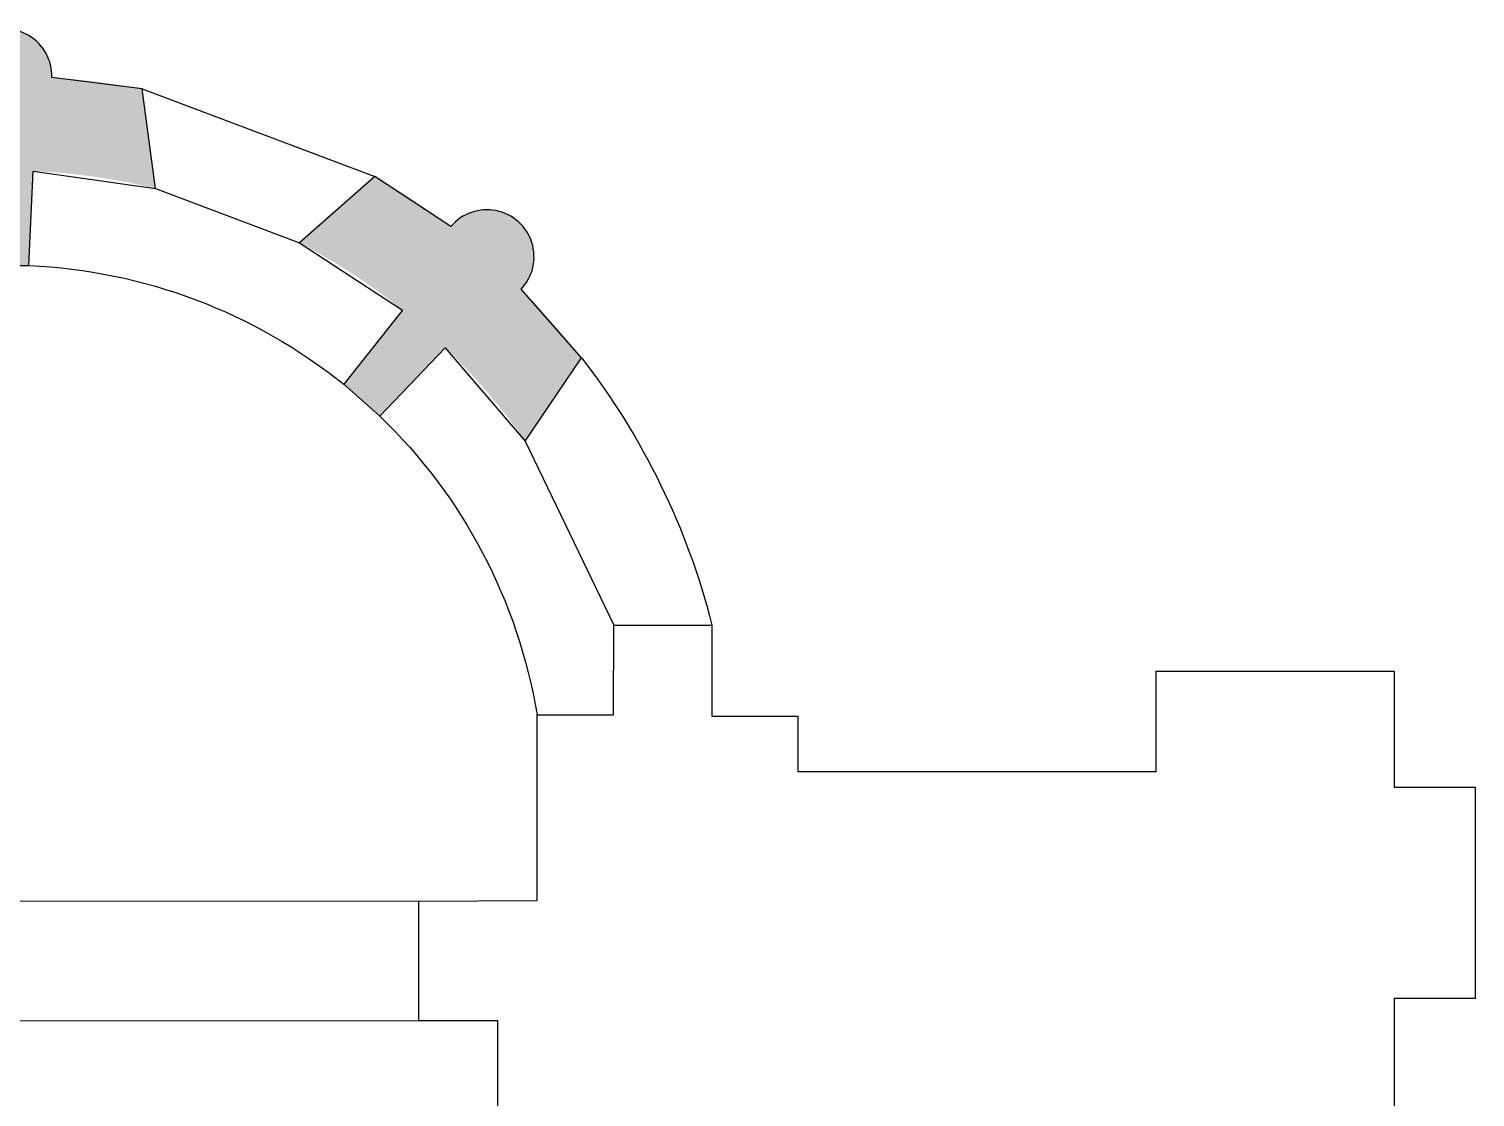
# Model space of a CAD drawing. Extents: x 3 to 54, y -275 to -27.
# Drawn here: x 42.8 to 49.49, y -256.64 to -251.69 of the extents above; entities that cross this region are included whole.
import ezdxf

# ---------------------------------------------------------------- set-up
doc = ezdxf.new("R2010")
doc.units = 0
doc.layers.add('BASE_PLAN', color=7, linetype='CONTINUOUS')
doc.layers.add('VAULT_LINES', color=7, linetype='CONTINUOUS')

# ---------------------------------------------------------------- blocks, each defined once
blk = doc.blocks.new('*U11')
at = {"layer": 'BASE_PLAN', "linetype": 'CONTINUOUS', "extrusion": (0, 0, -1)}
for points in [[(-42.5363, -252.3514), (-42.5363, -251.7496), (-42.5324, -252.3516)], [(-42.5324, -252.3516), (-42.5363, -251.7496), (-42.5324, -251.7532)], [(-42.5403, -252.3512), (-42.5403, -251.7461), (-42.5363, -252.3514)], [(-42.5363, -252.3514), (-42.5403, -251.7461), (-42.5363, -251.7496)], [(-42.5444, -252.3509), (-42.5444, -251.7426), (-42.5403, -252.3512)], [(-42.5403, -252.3512), (-42.5444, -251.7426), (-42.5403, -251.7461)], [(-42.5486, -252.3507), (-42.5486, -251.7392), (-42.5444, -252.3509)], [(-42.5444, -252.3509), (-42.5486, -251.7392), (-42.5444, -251.7426)], [(-42.5515, -252.3505), (-42.5515, -251.737), (-42.5486, -252.3507)], [(-42.5486, -252.3507), (-42.5515, -251.737), (-42.5486, -251.7392)], [(-42.5529, -252.3817), (-42.5529, -251.7359), (-42.5515, -252.3505)], [(-42.5515, -252.3505), (-42.5529, -251.7359), (-42.5515, -251.737)], [(-42.5573, -252.479), (-42.5573, -251.7327), (-42.5529, -252.3817)], [(-42.5529, -252.3817), (-42.5573, -251.7327), (-42.5529, -251.7359)], [(-42.5618, -252.5783), (-42.5618, -251.7297), (-42.5573, -252.479)], [(-42.5573, -252.479), (-42.5618, -251.7297), (-42.5573, -251.7327)], [(-42.5663, -252.6795), (-42.5663, -251.7267), (-42.5618, -252.5783)], [(-42.5618, -252.5783), (-42.5663, -251.7267), (-42.5618, -251.7297)], [(-42.571, -252.7826), (-42.571, -251.7238), (-42.5663, -252.6795)], [(-42.5663, -252.6795), (-42.571, -251.7238), (-42.5663, -251.7267)], [(-42.5712, -252.7875), (-42.5712, -251.7237), (-42.571, -252.7826)], [(-42.571, -252.7826), (-42.5712, -251.7237), (-42.571, -251.7238)], [(-42.5757, -252.7874), (-42.5757, -251.721), (-42.5712, -252.7875)], [(-42.5712, -252.7875), (-42.5757, -251.721), (-42.5712, -251.7237)], [(-42.5805, -252.7872), (-42.5805, -251.7184), (-42.5757, -252.7874)], [(-42.5757, -252.7874), (-42.5805, -251.7184), (-42.5757, -251.721)], [(-42.5854, -252.7871), (-42.5854, -251.7159), (-42.5805, -252.7872)], [(-42.5805, -252.7872), (-42.5854, -251.7159), (-42.5805, -251.7184)], [(-42.5904, -252.7869), (-42.5904, -251.7135), (-42.5854, -252.7871)], [(-42.5854, -252.7871), (-42.5904, -251.7135), (-42.5854, -251.7159)], [(-42.5954, -252.7867), (-42.5954, -251.7112), (-42.5904, -252.7869)], [(-42.5904, -252.7869), (-42.5954, -251.7112), (-42.5904, -251.7135)], [(-42.6005, -252.7865), (-42.6005, -251.709), (-42.5954, -252.7867)], [(-42.5954, -252.7867), (-42.6005, -251.709), (-42.5954, -251.7112)], [(-42.6056, -252.7864), (-42.6056, -251.707), (-42.6005, -252.7865)], [(-42.6005, -252.7865), (-42.6056, -251.707), (-42.6005, -251.709)], [(-42.6108, -252.7862), (-42.6108, -251.7051), (-42.6056, -252.7864)], [(-42.6056, -252.7864), (-42.6108, -251.7051), (-42.6056, -251.707)], [(-42.616, -252.786), (-42.616, -251.7033), (-42.6108, -252.7862)], [(-42.6108, -252.7862), (-42.616, -251.7033), (-42.6108, -251.7051)], [(-42.6212, -252.7859), (-42.6212, -251.7017), (-42.616, -252.786)], [(-42.616, -252.786), (-42.6212, -251.7017), (-42.616, -251.7033)], [(-42.6265, -252.7857), (-42.6265, -251.7002), (-42.6212, -252.7859)], [(-42.6212, -252.7859), (-42.6265, -251.7002), (-42.6212, -251.7017)], [(-42.6273, -252.7856), (-42.6273, -251.7), (-42.6265, -252.7857)], [(-42.6265, -252.7857), (-42.6273, -251.7), (-42.6265, -251.7002)], [(-42.6318, -252.7856), (-42.6318, -251.6988), (-42.6273, -252.7856)], [(-42.6273, -252.7856), (-42.6318, -251.6988), (-42.6273, -251.7)], [(-42.6372, -252.7855), (-42.6372, -251.6976), (-42.6318, -252.7856)], [(-42.6318, -252.7856), (-42.6372, -251.6976), (-42.6318, -251.6988)], [(-42.6425, -252.7855), (-42.6425, -251.6965), (-42.6372, -252.7855)], [(-42.6372, -252.7855), (-42.6425, -251.6965), (-42.6372, -251.6976)], [(-42.6479, -252.7854), (-42.6479, -251.6956), (-42.6425, -252.7855)], [(-42.6425, -252.7855), (-42.6479, -251.6956), (-42.6425, -251.6965)], [(-42.6533, -252.7854), (-42.6533, -251.6947), (-42.6479, -252.7854)], [(-42.6479, -252.7854), (-42.6533, -251.6947), (-42.6479, -251.6956)], [(-42.6586, -252.7853), (-42.6586, -251.6941), (-42.6533, -252.7854)], [(-42.6533, -252.7854), (-42.6586, -251.6941), (-42.6533, -251.6947)], [(-42.664, -252.7852), (-42.664, -251.6935), (-42.6586, -252.7853)], [(-42.6586, -252.7853), (-42.664, -251.6935), (-42.6586, -251.6941)], [(-42.6694, -252.7852), (-42.6694, -251.6931), (-42.664, -252.7852)], [(-42.664, -252.7852), (-42.6694, -251.6931), (-42.664, -251.6935)], [(-42.6747, -252.7851), (-42.6747, -251.6928), (-42.6694, -252.7852)], [(-42.6694, -252.7852), (-42.6747, -251.6928), (-42.6694, -251.6931)], [(-42.6801, -252.7851), (-42.6801, -251.6927), (-42.6747, -252.7851)], [(-42.6747, -252.7851), (-42.6801, -251.6927), (-42.6747, -251.6928)], [(-42.6835, -252.785), (-42.6835, -251.6926), (-42.6801, -252.7851)], [(-42.6801, -252.7851), (-42.6835, -251.6926), (-42.6801, -251.6927)], [(-42.6854, -252.785), (-42.6854, -251.6926), (-42.6835, -252.785)], [(-42.6835, -252.785), (-42.6854, -251.6926), (-42.6835, -251.6926)], [(-42.6854, -252.785), (-42.6907, -251.6927), (-42.6854, -251.6926)], [(-42.6907, -252.7851), (-42.6907, -251.6927), (-42.6854, -252.785)], [(-42.6907, -252.7851), (-42.696, -251.693), (-42.6907, -251.6927)], [(-42.696, -252.7852), (-42.696, -251.693), (-42.6907, -252.7851)], [(-42.696, -252.7852), (-42.7014, -251.6934), (-42.696, -251.693)], [(-42.7014, -252.7852), (-42.7014, -251.6934), (-42.696, -252.7852)], [(-42.7014, -252.7852), (-42.7067, -251.6939), (-42.7014, -251.6934)], [(-42.7067, -252.7853), (-42.7067, -251.6939), (-42.7014, -252.7852)], [(-42.7067, -252.7853), (-42.7121, -251.6945), (-42.7067, -251.6939)], [(-42.7121, -252.7853), (-42.7121, -251.6945), (-42.7067, -252.7853)], [(-42.7121, -252.7853), (-42.7174, -251.6953), (-42.7121, -251.6945)], [(-42.7174, -252.7854), (-42.7174, -251.6953), (-42.7121, -252.7853)], [(-42.7174, -252.7854), (-42.7228, -251.6962), (-42.7174, -251.6953)], [(-42.7228, -252.7855), (-42.7228, -251.6962), (-42.7174, -252.7854)], [(-42.7228, -252.7855), (-42.7281, -251.6972), (-42.7228, -251.6962)], [(-42.7281, -252.7855), (-42.7281, -251.6972), (-42.7228, -252.7855)], [(-42.7281, -252.7855), (-42.7335, -251.6984), (-42.7281, -251.6972)], [(-42.7335, -252.7856), (-42.7335, -251.6984), (-42.7281, -252.7855)], [(-42.7335, -252.7856), (-42.7388, -251.6997), (-42.7335, -251.6984)], [(-42.7388, -252.7856), (-42.7388, -251.6997), (-42.7335, -252.7856)], [(-42.7388, -252.7856), (-42.7397, -251.6999), (-42.7388, -251.6997)], [(-42.7397, -252.7856), (-42.7397, -251.6999), (-42.7388, -252.7856)], [(-42.7397, -252.7856), (-42.7441, -251.7011), (-42.7397, -251.6999)], [(-42.7441, -252.7858), (-42.7441, -251.7011), (-42.7397, -252.7856)], [(-42.7441, -252.7858), (-42.7494, -251.7027), (-42.7441, -251.7011)], [(-42.7494, -252.786), (-42.7494, -251.7027), (-42.7441, -252.7858)], [(-42.7494, -252.786), (-42.7546, -251.7045), (-42.7494, -251.7027)], [(-42.7546, -252.7861), (-42.7546, -251.7045), (-42.7494, -252.786)], [(-42.7546, -252.7861), (-42.7598, -251.7063), (-42.7546, -251.7045)], [(-42.7598, -252.7863), (-42.7598, -251.7063), (-42.7546, -252.7861)], [(-42.7598, -252.7863), (-42.7649, -251.7083), (-42.7598, -251.7063)], [(-42.7649, -252.7865), (-42.7649, -251.7083), (-42.7598, -252.7863)], [(-42.7649, -252.7865), (-42.77, -251.7104), (-42.7649, -251.7083)], [(-42.77, -252.7867), (-42.77, -251.7104), (-42.7649, -252.7865)], [(-42.77, -252.7867), (-42.775, -251.7126), (-42.77, -251.7104)], [(-42.775, -252.7868), (-42.775, -251.7126), (-42.77, -252.7867)], [(-42.775, -252.7868), (-42.78, -251.715), (-42.775, -251.7126)], [(-42.78, -252.787), (-42.78, -251.715), (-42.775, -252.7868)], [(-42.78, -252.787), (-42.7849, -251.7175), (-42.78, -251.715)], [(-42.7849, -252.7872), (-42.7849, -251.7175), (-42.78, -252.787)], [(-42.7849, -252.7872), (-42.7898, -251.7201), (-42.7849, -251.7175)], [(-42.7898, -252.7873), (-42.7898, -251.7201), (-42.7849, -252.7872)], [(-42.7898, -252.7873), (-42.7945, -251.7228), (-42.7898, -251.7201)], [(-42.7945, -252.7875), (-42.7945, -251.7228), (-42.7898, -252.7873)], [(-42.7945, -252.7875), (-42.7958, -251.7236), (-42.7945, -251.7228)], [(-42.7958, -252.7875), (-42.7958, -251.7236), (-42.7945, -252.7875)], [(-42.7958, -252.7875), (-42.7992, -251.7256), (-42.7958, -251.7236)], [(-42.7992, -252.7113), (-42.7992, -251.7256), (-42.7958, -252.7875)], [(-42.7992, -252.7113), (-42.8038, -251.7286), (-42.7992, -251.7256)], [(-42.8038, -252.6093), (-42.8038, -251.7286), (-42.7992, -252.7113)], [(-42.8038, -252.6093), (-42.8084, -251.7316), (-42.8038, -251.7286)], [(-42.8084, -252.5091), (-42.8084, -251.7316), (-42.8038, -252.6093)], [(-42.8084, -252.5091), (-42.8128, -251.7348), (-42.8084, -251.7316)], [(-42.8128, -252.4109), (-42.8128, -251.7348), (-42.8084, -252.5091)], [(-42.8128, -252.4109), (-42.8155, -251.7369), (-42.8128, -251.7348)], [(-42.8155, -252.3505), (-42.8155, -251.7369), (-42.8128, -252.4109)], [(-42.8155, -252.3505), (-42.8171, -251.7381), (-42.8155, -251.7369)], [(-42.8171, -252.3506), (-42.8171, -251.7381), (-42.8155, -252.3505)], [(-42.8171, -252.3506), (-42.8214, -251.7414), (-42.8171, -251.7381)], [(-42.8214, -252.3509), (-42.8214, -251.7414), (-42.8171, -252.3506)], [(-42.8214, -252.3509), (-42.8255, -251.7449), (-42.8214, -251.7414)], [(-42.8255, -252.3511), (-42.8255, -251.7449), (-42.8214, -252.3509)], [(-42.8255, -252.3511), (-42.8296, -251.7484), (-42.8255, -251.7449)], [(-42.8296, -252.3513), (-42.8296, -251.7484), (-42.8255, -252.3511)], [(-42.8296, -252.3513), (-42.8335, -251.752), (-42.8296, -251.7484)], [(-42.4854, -252.3543), (-42.4854, -251.8189), (-42.4832, -252.3544)], [(-42.4832, -252.3544), (-42.4854, -251.8189), (-42.4832, -251.8239)], [(-42.4878, -252.3542), (-42.4878, -251.8139), (-42.4854, -252.3543)], [(-42.4854, -252.3543), (-42.4878, -251.8139), (-42.4854, -251.8189)], [(-42.4903, -252.354), (-42.4903, -251.809), (-42.4878, -252.3542)], [(-42.4878, -252.3542), (-42.4903, -251.809), (-42.4878, -251.8139)], [(-42.4929, -252.3539), (-42.4929, -251.8042), (-42.4903, -252.354)], [(-42.4903, -252.354), (-42.4929, -251.8042), (-42.4903, -251.809)], [(-42.4956, -252.3537), (-42.4956, -251.7995), (-42.4929, -252.3539)], [(-42.4929, -252.3539), (-42.4956, -251.7995), (-42.4929, -251.8042)], [(-42.4985, -252.3536), (-42.4985, -251.7948), (-42.4956, -252.3537)], [(-42.4956, -252.3537), (-42.4985, -251.7948), (-42.4956, -251.7995)], [(-42.5014, -252.3534), (-42.5014, -251.7902), (-42.4985, -252.3536)], [(-42.4985, -252.3536), (-42.5014, -251.7902), (-42.4985, -251.7948)], [(-42.5045, -252.3532), (-42.5045, -251.7857), (-42.5014, -252.3534)], [(-42.5014, -252.3534), (-42.5045, -251.7857), (-42.5014, -251.7902)], [(-42.5077, -252.353), (-42.5077, -251.7813), (-42.5045, -252.3532)], [(-42.5045, -252.3532), (-42.5077, -251.7813), (-42.5045, -251.7857)], [(-42.5109, -252.3528), (-42.5109, -251.777), (-42.5077, -252.353)], [(-42.5077, -252.353), (-42.5109, -251.777), (-42.5077, -251.7813)], [(-42.5143, -252.3527), (-42.5143, -251.7728), (-42.5109, -252.3528)], [(-42.5109, -252.3528), (-42.5143, -251.7728), (-42.5109, -251.777)], [(-42.5177, -252.3525), (-42.5177, -251.7687), (-42.5143, -252.3527)], [(-42.5143, -252.3527), (-42.5177, -251.7687), (-42.5143, -251.7728)], [(-42.5213, -252.3523), (-42.5213, -251.7647), (-42.5177, -252.3525)], [(-42.5177, -252.3525), (-42.5213, -251.7647), (-42.5177, -251.7687)], [(-42.5249, -252.3521), (-42.5249, -251.7608), (-42.5213, -252.3523)], [(-42.5213, -252.3523), (-42.5249, -251.7608), (-42.5213, -251.7647)], [(-42.5286, -252.3518), (-42.5286, -251.757), (-42.5249, -252.3521)], [(-42.5249, -252.3521), (-42.5286, -251.757), (-42.5249, -251.7608)], [(-42.5324, -252.3516), (-42.5324, -251.7532), (-42.5286, -252.3518)], [(-42.5286, -252.3518), (-42.5324, -251.7532), (-42.5286, -251.757)], [(-42.8335, -252.3516), (-42.8335, -251.752), (-42.8296, -252.3513)], [(-42.8335, -252.3516), (-42.8374, -251.7557), (-42.8335, -251.752)], [(-42.8374, -252.3518), (-42.8374, -251.7557), (-42.8335, -252.3516)], [(-42.8374, -252.3518), (-42.8411, -251.7595), (-42.8374, -251.7557)], [(-42.8411, -252.352), (-42.8411, -251.7595), (-42.8374, -252.3518)], [(-42.8411, -252.352), (-42.8447, -251.7633), (-42.8411, -251.7595)], [(-42.8447, -252.3522), (-42.8447, -251.7633), (-42.8411, -252.352)], [(-42.8447, -252.3522), (-42.8483, -251.7673), (-42.8447, -251.7633)], [(-42.8483, -252.3524), (-42.8483, -251.7673), (-42.8447, -252.3522)], [(-42.8483, -252.3524), (-42.8517, -251.7714), (-42.8483, -251.7673)], [(-42.8517, -252.3526), (-42.8517, -251.7714), (-42.8483, -252.3524)], [(-42.8517, -252.3526), (-42.8551, -251.7756), (-42.8517, -251.7714)], [(-42.8551, -252.3528), (-42.8551, -251.7756), (-42.8517, -252.3526)], [(-42.8551, -252.3528), (-42.8584, -251.7798), (-42.8551, -251.7756)], [(-42.8584, -252.353), (-42.8584, -251.7798), (-42.8551, -252.3528)], [(-42.8584, -252.353), (-42.8616, -251.7842), (-42.8584, -251.7798)], [(-42.8616, -252.3532), (-42.8616, -251.7842), (-42.8584, -252.353)], [(-42.8616, -252.3532), (-42.8647, -251.7886), (-42.8616, -251.7842)], [(-42.8647, -252.3533), (-42.8647, -251.7886), (-42.8616, -252.3532)], [(-42.8647, -252.3533), (-42.8677, -251.7932), (-42.8647, -251.7886)], [(-42.8677, -252.3535), (-42.8677, -251.7932), (-42.8647, -252.3533)], [(-42.8677, -252.3535), (-42.8706, -251.7978), (-42.8677, -251.7932)], [(-42.8706, -252.3537), (-42.8706, -251.7978), (-42.8677, -252.3535)], [(-42.8706, -252.3537), (-42.8733, -251.8025), (-42.8706, -251.7978)], [(-42.8733, -252.3538), (-42.8733, -251.8025), (-42.8706, -252.3537)], [(-42.8733, -252.3538), (-42.876, -251.8073), (-42.8733, -251.8025)], [(-42.876, -252.354), (-42.876, -251.8073), (-42.8733, -252.3538)], [(-42.876, -252.354), (-42.8785, -251.8122), (-42.876, -251.8073)], [(-42.8785, -252.3541), (-42.8785, -251.8122), (-42.876, -252.354)], [(-42.8785, -252.3541), (-42.8809, -251.8171), (-42.8785, -251.8122)], [(-42.8809, -252.3543), (-42.8809, -251.8171), (-42.8785, -252.3541)], [(-42.8809, -252.3543), (-42.8832, -251.8221), (-42.8809, -251.8171)], [(-42.4671, -252.3557), (-42.4671, -251.8817), (-42.4665, -252.3557)], [(-42.4665, -252.3557), (-42.4671, -251.8817), (-42.4665, -251.887)], [(-42.4679, -252.3556), (-42.4679, -251.8763), (-42.4671, -252.3557)], [(-42.4671, -252.3557), (-42.4679, -251.8763), (-42.4671, -251.8817)], [(-42.4688, -252.3555), (-42.4688, -251.8709), (-42.4679, -252.3556)], [(-42.4679, -252.3556), (-42.4688, -251.8709), (-42.4679, -251.8763)], [(-42.4699, -252.3554), (-42.4699, -251.8656), (-42.4688, -252.3555)], [(-42.4688, -252.3555), (-42.4699, -251.8656), (-42.4688, -251.8709)], [(-42.4711, -252.3553), (-42.4711, -251.8603), (-42.4699, -252.3554)], [(-42.4699, -252.3554), (-42.4711, -251.8603), (-42.4699, -251.8656)], [(-42.4724, -252.3552), (-42.4724, -251.855), (-42.4711, -252.3553)], [(-42.4711, -252.3553), (-42.4724, -251.855), (-42.4711, -251.8603)], [(-42.4739, -252.3551), (-42.4739, -251.8497), (-42.4724, -252.3552)], [(-42.4724, -252.3552), (-42.4739, -251.8497), (-42.4724, -251.855)], [(-42.4755, -252.355), (-42.4755, -251.8444), (-42.4739, -252.3551)], [(-42.4739, -252.3551), (-42.4755, -251.8444), (-42.4739, -251.8497)], [(-42.4772, -252.3548), (-42.4772, -251.8392), (-42.4755, -252.355)], [(-42.4755, -252.355), (-42.4772, -251.8392), (-42.4755, -251.8444)], [(-42.479, -252.3547), (-42.479, -251.8341), (-42.4772, -252.3548)], [(-42.4772, -252.3548), (-42.479, -251.8341), (-42.4772, -251.8392)], [(-42.48, -252.3546), (-42.48, -251.8316), (-42.479, -252.3547)], [(-42.479, -252.3547), (-42.48, -251.8316), (-42.479, -251.8341)], [(-42.481, -252.3546), (-42.481, -251.8289), (-42.48, -252.3546)], [(-42.48, -252.3546), (-42.481, -251.8289), (-42.48, -251.8316)], [(-42.4832, -252.3544), (-42.4832, -251.8239), (-42.481, -252.3546)], [(-42.481, -252.3546), (-42.4832, -251.8239), (-42.481, -251.8289)], [(-42.8832, -252.3544), (-42.8832, -251.8221), (-42.8809, -252.3543)], [(-42.8832, -252.3544), (-42.8854, -251.8271), (-42.8832, -251.8221)], [(-42.8854, -252.3545), (-42.8854, -251.8271), (-42.8832, -252.3544)], [(-42.8854, -252.3545), (-42.887, -251.8311), (-42.8854, -251.8271)], [(-42.887, -252.3546), (-42.887, -251.8311), (-42.8854, -252.3545)], [(-42.887, -252.3546), (-42.8874, -251.8322), (-42.887, -251.8311)], [(-42.8874, -252.3547), (-42.8874, -251.8322), (-42.887, -252.3546)], [(-42.8874, -252.3547), (-42.8894, -251.8374), (-42.8874, -251.8322)], [(-42.8894, -252.3548), (-42.8894, -251.8374), (-42.8874, -252.3547)], [(-42.8894, -252.3548), (-42.8911, -251.8426), (-42.8894, -251.8374)], [(-42.8911, -252.355), (-42.8911, -251.8426), (-42.8894, -252.3548)], [(-42.8911, -252.355), (-42.8928, -251.8478), (-42.8911, -251.8426)], [(-42.8928, -252.3551), (-42.8928, -251.8478), (-42.8911, -252.355)], [(-42.8928, -252.3551), (-42.8943, -251.8531), (-42.8928, -251.8478)], [(-42.8943, -252.3552), (-42.8943, -251.8531), (-42.8928, -252.3551)], [(-42.8943, -252.3552), (-42.8957, -251.8584), (-42.8943, -251.8531)], [(-42.8957, -252.3553), (-42.8957, -251.8584), (-42.8943, -252.3552)], [(-42.8957, -252.3553), (-42.8969, -251.8637), (-42.8957, -251.8584)], [(-42.8969, -252.3554), (-42.8969, -251.8637), (-42.8957, -252.3553)], [(-42.8969, -252.3554), (-42.898, -251.8691), (-42.8969, -251.8637)], [(-42.898, -252.3555), (-42.898, -251.8691), (-42.8969, -252.3554)], [(-42.898, -252.3555), (-42.899, -251.8744), (-42.898, -251.8691)], [(-42.899, -252.3556), (-42.899, -251.8744), (-42.898, -252.3555)], [(-42.899, -252.3556), (-42.8998, -251.8798), (-42.899, -251.8744)], [(-42.8998, -252.3557), (-42.8998, -251.8798), (-42.899, -252.3556)], [(-42.8998, -252.3557), (-42.9005, -251.8852), (-42.8998, -251.8798)], [(-42.9005, -252.3557), (-42.9005, -251.8852), (-42.8998, -252.3557)], [(-42.9005, -252.3557), (-42.901, -251.8905), (-42.9005, -251.8852)], [(-42.151, -252.3963), (-42.151, -251.952), (-42.1249, -252.401)], [(-42.1249, -252.401), (-42.151, -251.952), (-42.1249, -251.9567)], [(-42.1954, -252.3883), (-42.1954, -251.9454), (-42.151, -252.3963)], [(-42.151, -252.3963), (-42.1954, -251.9454), (-42.151, -251.952)], [(-42.2554, -252.3789), (-42.2554, -251.9364), (-42.1954, -252.3883)], [(-42.1954, -252.3883), (-42.2554, -251.9364), (-42.1954, -251.9454)], [(-42.2662, -252.3773), (-42.2662, -251.9351), (-42.2554, -252.3789)], [(-42.2554, -252.3789), (-42.2662, -251.9351), (-42.2554, -251.9364)], [(-42.3373, -252.368), (-42.3373, -251.9264), (-42.2662, -252.3773)], [(-42.2662, -252.3773), (-42.3373, -251.9264), (-42.2662, -251.9351)], [(-42.3602, -252.3656), (-42.3602, -251.9236), (-42.3373, -252.368)], [(-42.3373, -252.368), (-42.3602, -251.9236), (-42.3373, -251.9264)], [(-42.4086, -252.3604), (-42.4086, -251.919), (-42.3602, -252.3656)], [(-42.3602, -252.3656), (-42.4086, -251.919), (-42.3602, -251.9236)], [(-42.4653, -252.3558), (-42.4653, -251.9137), (-42.4086, -252.3604)], [(-42.4086, -252.3604), (-42.4653, -251.9137), (-42.4086, -251.919)], [(-42.4654, -252.3558), (-42.4654, -251.903), (-42.4653, -252.3558)], [(-42.4653, -252.3558), (-42.4654, -251.903), (-42.4653, -251.9073)], [(-42.4653, -251.9137), (-42.4653, -251.9073), (-42.4653, -251.9084)], [(-42.4656, -252.3558), (-42.4656, -251.8977), (-42.4654, -252.3558)], [(-42.4654, -252.3558), (-42.4656, -251.8977), (-42.4654, -251.903)], [(-42.466, -252.3558), (-42.466, -251.8924), (-42.4656, -252.3558)], [(-42.4656, -252.3558), (-42.466, -251.8924), (-42.4656, -251.8977)], [(-42.4665, -252.3557), (-42.4665, -251.887), (-42.466, -252.3558)], [(-42.466, -252.3558), (-42.4665, -251.887), (-42.466, -251.8924)], [(-42.901, -252.3558), (-42.901, -251.8905), (-42.9005, -252.3557)], [(-42.901, -252.3558), (-42.9015, -251.8959), (-42.901, -251.8905)], [(-42.9015, -252.3558), (-42.9015, -251.8959), (-42.901, -252.3558)], [(-42.9015, -252.3558), (-42.9018, -251.9012), (-42.9015, -251.8959)], [(-42.9018, -252.3558), (-42.9018, -251.9012), (-42.9015, -252.3558)], [(-42.9018, -252.3558), (-42.9018, -251.9036), (-42.9018, -251.9012)], [(-42.9018, -251.9172), (-42.9019, -251.9066), (-42.9018, -251.9036)], [(-42.9018, -252.3558), (-42.9018, -251.9036), (-42.9018, -252.3558)], [(-42.9019, -251.913), (-42.9019, -251.9066), (-42.9018, -251.9172)], [(-42.9018, -252.3558), (-42.9584, -251.9217), (-42.9018, -251.9172)], [(-42.9584, -252.3604), (-42.9584, -251.9217), (-42.9018, -252.3558)], [(-42.9019, -251.913), (-42.9019, -251.9119), (-42.9019, -251.9066)], [(-42.9584, -252.3604), (-43.0069, -251.9256), (-42.9584, -251.9217)], [(-43.0069, -252.3656), (-43.0069, -251.9256), (-42.9584, -252.3604)], [(-43.0069, -252.3656), (-43.0297, -251.9282), (-43.0069, -251.9256)], [(-43.0297, -252.368), (-43.0297, -251.9282), (-43.0069, -252.3656)], [(-43.0297, -252.368), (-43.1007, -251.9361), (-43.0297, -251.9282)], [(-43.1007, -252.3773), (-43.1007, -251.9361), (-43.0297, -252.368)], [(-43.1007, -252.3773), (-43.1117, -251.9373), (-43.1007, -251.9361)], [(-43.1117, -252.379), (-43.1117, -251.9373), (-43.1007, -252.3773)], [(-43.1117, -252.379), (-43.1716, -251.9459), (-43.1117, -251.9373)], [(-43.1716, -252.3883), (-43.1716, -251.9459), (-43.1117, -252.379)], [(-43.1716, -252.3883), (-43.2161, -251.9523), (-43.1716, -251.9459)], [(-43.2161, -252.3963), (-43.2161, -251.9523), (-43.1716, -252.3883)], [(-43.2161, -252.3963), (-43.2421, -251.9568), (-43.2161, -251.9523)], [(-42.0471, -252.4172), (-42.0471, -251.9704), (-41.985, -252.4315)], [(-42.0547, -252.4154), (-42.0547, -251.9691), (-42.0471, -252.4172)], [(-42.0471, -252.4172), (-42.0547, -251.9691), (-42.0471, -251.9704)], [(-42.1249, -252.401), (-42.1249, -251.9567), (-42.0547, -252.4154)], [(-42.0547, -252.4154), (-42.1249, -251.9567), (-42.0547, -251.9691)], [(-43.2421, -252.401), (-43.2421, -251.9568), (-43.2161, -252.3963)], [(-43.2421, -252.401), (-43.3123, -251.9691), (-43.2421, -251.9568)], [(-43.3123, -252.4154), (-43.3123, -251.9691), (-43.2421, -252.401)], [(-43.3123, -252.4154), (-43.3199, -251.9704), (-43.3123, -251.9691)], [(-43.3199, -252.4172), (-43.3199, -251.9704), (-43.3123, -252.4154)], [(-43.3199, -252.4172), (-43.382, -252.4315), (-43.3199, -251.9704)]]:
    blk.add_solid(points, dxfattribs=at)
blk = doc.blocks.new('*U20')
at = {"layer": 'BASE_PLAN', "linetype": 'CONTINUOUS', "extrusion": (0, 0, -1)}
for points in [[(-44.3539, -252.8669), (-44.3539, -252.4129), (-44.2946, -252.8271)], [(-44.2946, -252.8271), (-44.3539, -252.4129), (-44.2946, -252.4653)], [(-44.3966, -252.8971), (-44.3966, -252.3753), (-44.3539, -252.8669)], [(-44.3539, -252.8669), (-44.3966, -252.3753), (-44.3539, -252.4129)], [(-44.3966, -252.8971), (-44.4123, -252.3848), (-44.3966, -252.3753)], [(-44.4123, -252.9082), (-44.4123, -252.3848), (-44.3966, -252.8971)], [(-44.4123, -252.9082), (-44.4696, -252.4193), (-44.4123, -252.3848)], [(-44.4696, -252.9508), (-44.4696, -252.4193), (-44.4123, -252.9082)], [(-44.4696, -252.9508), (-44.4869, -252.4298), (-44.4696, -252.4193)], [(-44.2946, -252.8271), (-44.2946, -252.4653), (-44.2343, -252.7887)], [(-44.2343, -252.7887), (-44.2946, -252.4653), (-44.2343, -252.5185)], [(-44.4869, -252.9644), (-44.4869, -252.4298), (-44.4696, -252.9508)], [(-44.4869, -252.9644), (-44.5257, -252.4546), (-44.4869, -252.4298)], [(-44.5257, -252.9947), (-44.5257, -252.4546), (-44.4869, -252.9644)], [(-44.5257, -253.3748), (-44.5759, -252.4867), (-44.5257, -252.4546)], [(-44.5759, -253.3223), (-44.5759, -252.4867), (-44.5257, -253.3748)], [(-44.5759, -253.3223), (-44.6634, -252.5457), (-44.5759, -252.4867)], [(-44.2343, -252.7887), (-44.2343, -252.5185), (-44.1731, -252.7518)], [(-44.1731, -252.7518), (-44.2343, -252.5185), (-44.1731, -252.5724)], [(-44.6634, -253.2308), (-44.6634, -252.5457), (-44.5759, -253.3223)], [(-44.6634, -253.2308), (-44.7231, -252.5883), (-44.6634, -252.5457)], [(-44.8174, -253.2632), (-44.8174, -252.5534), (-44.8125, -253.2581)], [(-44.8125, -253.2581), (-44.8174, -252.5534), (-44.8125, -252.5559)], [(-44.8223, -253.2683), (-44.8223, -252.551), (-44.8174, -253.2632)], [(-44.8174, -253.2632), (-44.8223, -252.551), (-44.8174, -252.5534)], [(-44.8233, -253.2693), (-44.8233, -252.5505), (-44.8223, -253.2683)], [(-44.8223, -253.2683), (-44.8233, -252.5505), (-44.8223, -252.551)], [(-44.8274, -253.2737), (-44.8274, -252.5487), (-44.8233, -253.2693)], [(-44.8233, -253.2693), (-44.8274, -252.5487), (-44.8233, -252.5505)], [(-44.8325, -253.2793), (-44.8325, -252.5465), (-44.8274, -253.2737)], [(-44.8274, -253.2737), (-44.8325, -252.5465), (-44.8274, -252.5487)], [(-44.8376, -253.2848), (-44.8376, -252.5444), (-44.8325, -253.2793)], [(-44.8325, -253.2793), (-44.8376, -252.5444), (-44.8325, -252.5465)], [(-44.8428, -253.2904), (-44.8428, -252.5425), (-44.8376, -253.2848)], [(-44.8376, -253.2848), (-44.8428, -252.5425), (-44.8376, -252.5444)], [(-44.848, -253.2961), (-44.848, -252.5408), (-44.8428, -253.2904)], [(-44.8428, -253.2904), (-44.848, -252.5408), (-44.8428, -252.5425)], [(-44.8532, -253.3018), (-44.8532, -252.5391), (-44.848, -253.2961)], [(-44.848, -253.2961), (-44.8532, -252.5391), (-44.848, -252.5408)], [(-44.8585, -253.3075), (-44.8585, -252.5376), (-44.8532, -253.3018)], [(-44.8532, -253.3018), (-44.8585, -252.5376), (-44.8532, -252.5391)], [(-44.8638, -253.3132), (-44.8638, -252.5363), (-44.8585, -253.3075)], [(-44.8585, -253.3075), (-44.8638, -252.5363), (-44.8585, -252.5376)], [(-44.8691, -253.319), (-44.8691, -252.535), (-44.8638, -253.3132)], [(-44.8638, -253.3132), (-44.8691, -252.535), (-44.8638, -252.5363)], [(-44.8716, -253.3217), (-44.8716, -252.5345), (-44.8691, -253.319)], [(-44.8691, -253.319), (-44.8716, -252.5345), (-44.8691, -252.535)], [(-44.8744, -253.3249), (-44.8744, -252.5339), (-44.8716, -253.3217)], [(-44.8716, -253.3217), (-44.8744, -252.5339), (-44.8716, -252.5345)], [(-44.8797, -253.331), (-44.8797, -252.533), (-44.8744, -253.3249)], [(-44.8744, -253.3249), (-44.8797, -252.533), (-44.8744, -252.5339)], [(-44.8851, -253.3371), (-44.8851, -252.5322), (-44.8797, -253.331)], [(-44.8797, -253.331), (-44.8851, -252.5322), (-44.8797, -252.533)], [(-44.8904, -253.3432), (-44.8904, -252.5315), (-44.8851, -253.3371)], [(-44.8851, -253.3371), (-44.8904, -252.5315), (-44.8851, -252.5322)], [(-44.8957, -253.3492), (-44.8957, -252.5309), (-44.8904, -253.3432)], [(-44.8904, -253.3432), (-44.8957, -252.5309), (-44.8904, -252.5315)], [(-44.901, -253.3553), (-44.901, -252.5305), (-44.8957, -253.3492)], [(-44.8957, -253.3492), (-44.901, -252.5305), (-44.8957, -252.5309)], [(-44.9063, -253.3614), (-44.9063, -252.5302), (-44.901, -253.3553)], [(-44.901, -253.3553), (-44.9063, -252.5302), (-44.901, -252.5305)], [(-44.9117, -253.3675), (-44.9117, -252.53), (-44.9063, -253.3614)], [(-44.9063, -253.3614), (-44.9117, -252.53), (-44.9063, -252.5302)], [(-44.9171, -253.3736), (-44.9171, -252.53), (-44.9117, -253.3675)], [(-44.9117, -253.3675), (-44.9171, -252.53), (-44.9117, -252.53)], [(-44.9185, -253.3753), (-44.9185, -252.53), (-44.9171, -253.3736)], [(-44.9171, -253.3736), (-44.9185, -252.53), (-44.9171, -252.53)], [(-44.9185, -253.3753), (-44.9225, -252.5301), (-44.9185, -252.53)], [(-44.9225, -253.38), (-44.9225, -252.5301), (-44.9185, -253.3753)], [(-44.9225, -253.38), (-44.9279, -252.5303), (-44.9225, -252.5301)], [(-44.9279, -253.3864), (-44.9279, -252.5303), (-44.9225, -253.38)], [(-44.9279, -253.3864), (-44.9333, -252.5307), (-44.9279, -252.5303)], [(-44.9333, -253.3929), (-44.9333, -252.5307), (-44.9279, -253.3864)], [(-44.9333, -253.3929), (-44.9387, -252.5312), (-44.9333, -252.5307)], [(-44.9387, -253.3994), (-44.9387, -252.5312), (-44.9333, -253.3929)], [(-44.9387, -253.3994), (-44.9441, -252.5318), (-44.9387, -252.5312)], [(-44.9441, -253.4059), (-44.9441, -252.5318), (-44.9387, -253.3994)], [(-44.9441, -253.4059), (-44.9496, -252.5326), (-44.9441, -252.5318)], [(-44.9496, -253.4124), (-44.9496, -252.5326), (-44.9441, -253.4059)], [(-44.9496, -253.4124), (-44.955, -252.5335), (-44.9496, -252.5326)], [(-44.955, -253.4189), (-44.955, -252.5335), (-44.9496, -253.4124)], [(-44.955, -253.4189), (-44.9604, -252.5345), (-44.955, -252.5335)], [(-44.9604, -253.4254), (-44.9604, -252.5345), (-44.955, -253.4189)], [(-44.9604, -253.4254), (-44.9642, -252.5354), (-44.9604, -252.5345)], [(-44.9642, -253.43), (-44.9642, -252.5354), (-44.9604, -253.4254)], [(-44.9642, -253.43), (-44.9658, -252.5357), (-44.9642, -252.5354)], [(-44.9658, -253.432), (-44.9658, -252.5357), (-44.9642, -253.43)], [(-44.9658, -253.432), (-44.9711, -252.5371), (-44.9658, -252.5357)], [(-44.9711, -253.4387), (-44.9711, -252.5371), (-44.9658, -253.432)], [(-44.9711, -253.4387), (-44.9765, -252.5385), (-44.9711, -252.5371)], [(-44.9765, -253.4454), (-44.9765, -252.5385), (-44.9711, -253.4387)], [(-44.9765, -253.4454), (-44.9818, -252.5401), (-44.9765, -252.5385)], [(-44.9818, -253.4521), (-44.9818, -252.5401), (-44.9765, -253.4454)], [(-44.9818, -253.4521), (-44.987, -252.5418), (-44.9818, -252.5401)], [(-44.987, -253.4587), (-44.987, -252.5418), (-44.9818, -253.4521)], [(-44.987, -253.4587), (-44.9922, -252.5437), (-44.987, -252.5418)], [(-44.9922, -253.4652), (-44.9922, -252.5437), (-44.987, -253.4587)], [(-44.9922, -253.4652), (-44.9974, -252.5457), (-44.9922, -252.5437)], [(-44.9974, -253.4717), (-44.9974, -252.5457), (-44.9922, -253.4652)], [(-44.9974, -253.4717), (-45.0025, -252.5478), (-44.9974, -252.5457)], [(-45.0025, -253.4781), (-45.0025, -252.5478), (-44.9974, -253.4717)], [(-45.0025, -253.4781), (-45.0075, -252.5501), (-45.0025, -252.5478)], [(-45.0075, -253.4845), (-45.0075, -252.5501), (-45.0025, -253.4781)], [(-45.0075, -253.4845), (-45.0085, -252.5505), (-45.0075, -252.5501)], [(-45.0085, -253.4857), (-45.0085, -252.5505), (-45.0075, -253.4845)], [(-45.0085, -253.4857), (-45.0125, -252.5524), (-45.0085, -252.5505)], [(-45.0125, -253.491), (-45.0125, -252.5524), (-45.0085, -253.4857)], [(-45.0125, -253.491), (-45.0174, -252.5549), (-45.0125, -252.5524)], [(-45.0174, -253.4975), (-45.0174, -252.5549), (-45.0125, -253.491)], [(-45.0174, -253.4975), (-45.0222, -252.5575), (-45.0174, -252.5549)], [(-44.1731, -252.7518), (-44.1731, -252.5724), (-44.111, -252.7164)], [(-44.111, -252.7164), (-44.1731, -252.5724), (-44.111, -252.6272)], [(-44.7231, -253.1682), (-44.7231, -252.5883), (-44.6634, -253.2308)], [(-44.7231, -253.1682), (-44.7493, -252.6069), (-44.7231, -252.5883)], [(-44.7493, -253.194), (-44.7493, -252.6069), (-44.7231, -253.1682)], [(-44.7528, -253.1974), (-44.7528, -252.6029), (-44.7493, -253.194)], [(-44.7493, -253.194), (-44.7528, -252.6029), (-44.7493, -252.6069)], [(-44.7564, -253.201), (-44.7564, -252.599), (-44.7528, -253.1974)], [(-44.7528, -253.1974), (-44.7564, -252.599), (-44.7528, -252.6029)], [(-44.7601, -253.2046), (-44.7601, -252.5951), (-44.7564, -253.201)], [(-44.7564, -253.201), (-44.7601, -252.5951), (-44.7564, -252.599)], [(-44.7639, -253.2084), (-44.7639, -252.5913), (-44.7601, -253.2046)], [(-44.7601, -253.2046), (-44.7639, -252.5913), (-44.7601, -252.5951)], [(-44.7679, -253.2123), (-44.7679, -252.5876), (-44.7639, -253.2084)], [(-44.7639, -253.2084), (-44.7679, -252.5876), (-44.7639, -252.5913)], [(-44.7719, -253.2163), (-44.7719, -252.584), (-44.7679, -253.2123)], [(-44.7679, -253.2123), (-44.7719, -252.584), (-44.7679, -252.5876)], [(-44.7738, -253.2181), (-44.7738, -252.5824), (-44.7719, -253.2163)], [(-44.7719, -253.2163), (-44.7738, -252.5824), (-44.7719, -252.584)], [(-44.7761, -253.2205), (-44.7761, -252.5804), (-44.7738, -253.2181)], [(-44.7738, -253.2181), (-44.7761, -252.5804), (-44.7738, -252.5824)], [(-44.7803, -253.2248), (-44.7803, -252.577), (-44.7761, -253.2205)], [(-44.7761, -253.2205), (-44.7803, -252.577), (-44.7761, -252.5804)], [(-44.7846, -253.2293), (-44.7846, -252.5737), (-44.7803, -253.2248)], [(-44.7803, -253.2248), (-44.7846, -252.5737), (-44.7803, -252.577)], [(-44.7891, -253.2339), (-44.7891, -252.5704), (-44.7846, -253.2293)], [(-44.7846, -253.2293), (-44.7891, -252.5704), (-44.7846, -252.5737)], [(-44.7936, -253.2386), (-44.7936, -252.5673), (-44.7891, -253.2339)], [(-44.7891, -253.2339), (-44.7936, -252.5673), (-44.7891, -252.5704)], [(-44.7982, -253.2433), (-44.7982, -252.5643), (-44.7936, -253.2386)], [(-44.7936, -253.2386), (-44.7982, -252.5643), (-44.7936, -252.5673)], [(-44.8029, -253.2482), (-44.8029, -252.5614), (-44.7982, -253.2433)], [(-44.7982, -253.2433), (-44.8029, -252.5614), (-44.7982, -252.5643)], [(-44.8076, -253.2531), (-44.8076, -252.5586), (-44.8029, -253.2482)], [(-44.8029, -253.2482), (-44.8076, -252.5586), (-44.8029, -252.5614)], [(-44.8125, -253.2581), (-44.8125, -252.5559), (-44.8076, -253.2531)], [(-44.8076, -253.2531), (-44.8125, -252.5559), (-44.8076, -252.5586)], [(-45.0222, -253.5039), (-45.0222, -252.5575), (-45.0174, -253.4975)], [(-45.0222, -253.5039), (-45.027, -252.5602), (-45.0222, -252.5575)], [(-45.027, -253.5102), (-45.027, -252.5602), (-45.0222, -253.5039)], [(-45.027, -253.5102), (-45.0316, -252.5631), (-45.027, -252.5602)], [(-45.0316, -253.5164), (-45.0316, -252.5631), (-45.027, -253.5102)], [(-45.0316, -253.5164), (-45.0362, -252.566), (-45.0316, -252.5631)], [(-45.0362, -253.5224), (-45.0362, -252.566), (-45.0316, -253.5164)], [(-45.0362, -253.5224), (-45.0407, -252.5691), (-45.0362, -252.566)], [(-45.0407, -253.5284), (-45.0407, -252.5691), (-45.0362, -253.5224)], [(-45.0407, -253.5284), (-45.0451, -252.5722), (-45.0407, -252.5691)], [(-45.0451, -253.5342), (-45.0451, -252.5722), (-45.0407, -253.5284)], [(-45.0451, -253.5342), (-45.0494, -252.5754), (-45.0451, -252.5722)], [(-45.0494, -253.5399), (-45.0494, -252.5754), (-45.0451, -253.5342)], [(-45.0494, -253.5399), (-45.0514, -252.577), (-45.0494, -252.5754)], [(-45.0514, -253.5425), (-45.0514, -252.577), (-45.0494, -253.5399)], [(-45.0514, -253.5425), (-45.0536, -252.5788), (-45.0514, -252.577)], [(-45.0536, -253.5456), (-45.0536, -252.5788), (-45.0514, -253.5425)], [(-45.0536, -253.5456), (-45.0578, -252.5822), (-45.0536, -252.5788)], [(-45.0578, -253.5514), (-45.0578, -252.5822), (-45.0536, -253.5456)], [(-45.0578, -253.5514), (-45.0618, -252.5857), (-45.0578, -252.5822)], [(-45.0618, -253.5569), (-45.0618, -252.5857), (-45.0578, -253.5514)], [(-45.0618, -253.5569), (-45.0657, -252.5893), (-45.0618, -252.5857)], [(-45.0657, -253.5624), (-45.0657, -252.5893), (-45.0618, -253.5569)], [(-45.0657, -253.5624), (-45.0695, -252.593), (-45.0657, -252.5893)], [(-45.0695, -253.5678), (-45.0695, -252.593), (-45.0657, -253.5624)], [(-45.0695, -253.5678), (-45.0733, -252.5968), (-45.0695, -252.593)], [(-45.0733, -253.573), (-45.0733, -252.5968), (-45.0695, -253.5678)], [(-45.0733, -253.573), (-45.0739, -252.5975), (-45.0733, -252.5968)], [(-45.0739, -253.5739), (-45.0739, -252.5975), (-45.0733, -253.573)], [(-45.0739, -252.8974), (-45.077, -252.6007), (-45.0739, -252.5975)], [(-45.077, -252.8942), (-45.077, -252.6007), (-45.0739, -252.8974)], [(-45.077, -252.8942), (-45.0775, -252.6013), (-45.077, -252.6007)], [(-45.0775, -252.8936), (-45.0775, -252.6013), (-45.077, -252.8942)], [(-45.0775, -252.8936), (-45.0806, -252.6047), (-45.0775, -252.6013)], [(-45.0806, -252.8901), (-45.0806, -252.6047), (-45.0775, -252.8936)], [(-45.0806, -252.8901), (-45.0811, -252.6053), (-45.0806, -252.6047)], [(-45.0811, -252.8896), (-45.0811, -252.6053), (-45.0806, -252.8901)], [(-45.0811, -252.8896), (-45.0841, -252.6089), (-45.0811, -252.6053)], [(-45.0841, -252.886), (-45.0841, -252.6089), (-45.0811, -252.8896)], [(-45.0841, -252.886), (-45.0846, -252.6094), (-45.0841, -252.6089)], [(-45.0846, -252.8855), (-45.0846, -252.6094), (-45.0841, -252.886)], [(-45.0846, -252.8855), (-45.0875, -252.6131), (-45.0846, -252.6094)], [(-45.0875, -252.8818), (-45.0875, -252.6131), (-45.0846, -252.8855)], [(-45.0875, -252.8818), (-45.0879, -252.6136), (-45.0875, -252.6131)], [(-45.0879, -252.8813), (-45.0879, -252.6136), (-45.0875, -252.8818)], [(-45.0879, -252.8813), (-45.0908, -252.6174), (-45.0879, -252.6136)], [(-45.0908, -252.8775), (-45.0908, -252.6174), (-45.0879, -252.8813)], [(-45.0908, -252.8775), (-45.0912, -252.6179), (-45.0908, -252.6174)], [(-45.0912, -252.877), (-45.0912, -252.6179), (-45.0908, -252.8775)], [(-45.0912, -252.877), (-45.0941, -252.6218), (-45.0912, -252.6179)], [(-45.0941, -252.873), (-45.0941, -252.6218), (-45.0912, -252.877)], [(-45.0941, -252.873), (-45.0944, -252.6223), (-45.0941, -252.6218)], [(-44.111, -252.7164), (-44.111, -252.6272), (-44.0482, -252.6826)], [(-45.0944, -252.8726), (-45.0944, -252.6223), (-45.0941, -252.873)], [(-45.0944, -252.8726), (-45.0972, -252.6263), (-45.0944, -252.6223)], [(-45.0972, -252.8685), (-45.0972, -252.6263), (-45.0944, -252.8726)], [(-45.0972, -252.8685), (-45.0975, -252.6268), (-45.0972, -252.6263)], [(-45.0975, -252.8681), (-45.0975, -252.6268), (-45.0972, -252.8685)], [(-45.0975, -252.8681), (-45.1002, -252.6309), (-45.0975, -252.6268)], [(-45.1002, -252.8639), (-45.1002, -252.6309), (-45.0975, -252.8681)], [(-45.1002, -252.8639), (-45.1005, -252.6314), (-45.1002, -252.6309)], [(-45.1005, -252.8635), (-45.1005, -252.6314), (-45.1002, -252.8639)], [(-45.1005, -252.8635), (-45.1031, -252.6356), (-45.1005, -252.6314)], [(-45.1031, -252.8593), (-45.1031, -252.6356), (-45.1005, -252.8635)], [(-45.1031, -252.8593), (-45.1033, -252.636), (-45.1031, -252.6356)], [(-45.1033, -252.8589), (-45.1033, -252.636), (-45.1031, -252.8593)], [(-45.1033, -252.8589), (-45.1059, -252.6404), (-45.1033, -252.636)], [(-45.1059, -252.8545), (-45.1059, -252.6404), (-45.1033, -252.8589)], [(-45.1059, -252.8545), (-45.1061, -252.6407), (-45.1059, -252.6404)], [(-45.1061, -252.8542), (-45.1061, -252.6407), (-45.1059, -252.8545)], [(-45.1061, -252.8542), (-45.1085, -252.6452), (-45.1061, -252.6407)], [(-45.1085, -252.8497), (-45.1085, -252.6452), (-45.1061, -252.8542)], [(-45.1085, -252.8497), (-45.1087, -252.6456), (-45.1085, -252.6452)], [(-45.1087, -252.8493), (-45.1087, -252.6456), (-45.1085, -252.8497)], [(-45.1087, -252.8493), (-45.1111, -252.6501), (-45.1087, -252.6456)], [(-45.1111, -252.8448), (-45.1111, -252.6501), (-45.1087, -252.8493)], [(-45.1111, -252.8448), (-45.1112, -252.6504), (-45.1111, -252.6501)], [(-45.1112, -252.8445), (-45.1112, -252.6504), (-45.1111, -252.8448)], [(-45.1112, -252.8445), (-45.1135, -252.655), (-45.1112, -252.6504)], [(-45.1135, -252.8398), (-45.1135, -252.655), (-45.1112, -252.8445)], [(-45.1135, -252.8398), (-45.1136, -252.6554), (-45.1135, -252.655)], [(-45.1136, -252.8395), (-45.1136, -252.6554), (-45.1135, -252.8398)], [(-45.1136, -252.8395), (-45.1158, -252.6601), (-45.1136, -252.6554)], [(-45.1158, -252.8348), (-45.1158, -252.6601), (-45.1136, -252.8395)], [(-45.1158, -252.8348), (-45.1159, -252.6604), (-45.1158, -252.6601)], [(-45.1159, -252.8345), (-45.1159, -252.6604), (-45.1158, -252.8348)], [(-45.1159, -252.8345), (-45.1179, -252.6651), (-45.1159, -252.6604)], [(-45.1179, -252.8297), (-45.1179, -252.6651), (-45.1159, -252.8345)], [(-45.1179, -252.8297), (-45.1181, -252.6655), (-45.1179, -252.6651)], [(-45.1181, -252.8294), (-45.1181, -252.6655), (-45.1179, -252.8297)], [(-45.1181, -252.8294), (-45.1199, -252.6702), (-45.1181, -252.6655)], [(-45.1199, -252.8246), (-45.1199, -252.6702), (-45.1181, -252.8294)], [(-45.1199, -252.8246), (-45.1201, -252.6706), (-45.1199, -252.6702)], [(-45.1201, -252.8243), (-45.1201, -252.6706), (-45.1199, -252.8246)], [(-45.1201, -252.8243), (-45.1218, -252.6754), (-45.1201, -252.6706)], [(-45.1218, -252.8195), (-45.1218, -252.6754), (-45.1201, -252.8243)], [(-45.1218, -252.8195), (-45.122, -252.6758), (-45.1218, -252.6754)], [(-45.122, -252.8191), (-45.122, -252.6758), (-45.1218, -252.8195)], [(-45.122, -252.8191), (-45.1236, -252.6806), (-45.122, -252.6758)], [(-45.1236, -252.8142), (-45.1236, -252.6806), (-45.122, -252.8191)], [(-45.1236, -252.8142), (-45.1237, -252.681), (-45.1236, -252.6806)], [(-45.1237, -252.8139), (-45.1237, -252.681), (-45.1236, -252.8142)], [(-45.1237, -252.8139), (-45.1252, -252.6859), (-45.1237, -252.681)], [(-45.1252, -252.809), (-45.1252, -252.6859), (-45.1237, -252.8139)], [(-45.1252, -252.809), (-45.1253, -252.6863), (-45.1252, -252.6859)], [(-45.1253, -252.8086), (-45.1253, -252.6863), (-45.1252, -252.809)], [(-45.1253, -252.8086), (-45.1267, -252.6911), (-45.1253, -252.6863)], [(-45.1267, -252.8037), (-45.1267, -252.6911), (-45.1253, -252.8086)], [(-45.1267, -252.8037), (-45.1268, -252.6916), (-45.1267, -252.6911)], [(-45.1268, -252.8033), (-45.1268, -252.6916), (-45.1267, -252.8037)], [(-45.1268, -252.8033), (-45.1281, -252.6964), (-45.1268, -252.6916)], [(-45.1281, -252.7984), (-45.1281, -252.6964), (-45.1268, -252.8033)], [(-45.1281, -252.7984), (-45.1282, -252.6969), (-45.1281, -252.6964)], [(-45.1282, -252.798), (-45.1282, -252.6969), (-45.1281, -252.7984)], [(-45.1282, -252.798), (-45.1293, -252.7017), (-45.1282, -252.6969)], [(-45.1293, -252.7931), (-45.1293, -252.7017), (-45.1282, -252.798)], [(-45.1293, -252.7931), (-45.1294, -252.7023), (-45.1293, -252.7017)], [(-45.1294, -252.7927), (-45.1294, -252.7023), (-45.1293, -252.7931)], [(-45.1294, -252.7927), (-45.1304, -252.7071), (-45.1294, -252.7023)], [(-45.1304, -252.7878), (-45.1304, -252.7071), (-45.1294, -252.7927)], [(-45.1304, -252.7878), (-45.1305, -252.7076), (-45.1304, -252.7071)], [(-45.1305, -252.7873), (-45.1305, -252.7076), (-45.1304, -252.7878)], [(-45.1305, -252.7873), (-45.1313, -252.7124), (-45.1305, -252.7076)], [(-45.1313, -252.7825), (-45.1313, -252.7124), (-45.1305, -252.7873)], [(-45.1313, -252.7825), (-45.1314, -252.713), (-45.1313, -252.7124)], [(-45.1314, -252.7819), (-45.1314, -252.713), (-45.1313, -252.7825)], [(-45.1314, -252.7819), (-45.1321, -252.7177), (-45.1314, -252.713)], [(-45.1321, -252.7771), (-45.1321, -252.7177), (-45.1314, -252.7819)], [(-45.1321, -252.7771), (-45.1322, -252.7184), (-45.1321, -252.7177)], [(-45.1322, -252.7765), (-45.1322, -252.7184), (-45.1321, -252.7771)], [(-45.1322, -252.7765), (-45.1328, -252.7231), (-45.1322, -252.7184)], [(-45.1328, -252.7718), (-45.1328, -252.7231), (-45.1322, -252.7765)], [(-45.1328, -252.7718), (-45.1329, -252.7238), (-45.1328, -252.7231)], [(-45.1329, -252.7711), (-45.1329, -252.7238), (-45.1328, -252.7718)], [(-45.1329, -252.7711), (-45.1333, -252.7284), (-45.1329, -252.7238)], [(-45.1333, -252.7664), (-45.1333, -252.7284), (-45.1329, -252.7711)], [(-45.1333, -252.7664), (-45.1334, -252.7293), (-45.1333, -252.7284)], [(-45.1334, -252.7657), (-45.1334, -252.7293), (-45.1333, -252.7664)], [(-45.1334, -252.7657), (-45.1337, -252.7337), (-45.1334, -252.7293)], [(-45.1337, -252.7611), (-45.1337, -252.7337), (-45.1334, -252.7657)], [(-45.1337, -252.7611), (-45.1338, -252.7347), (-45.1337, -252.7337)], [(-45.1338, -252.7604), (-45.1338, -252.7347), (-45.1337, -252.7611)], [(-45.1338, -252.7604), (-45.134, -252.739), (-45.1338, -252.7347)], [(-45.134, -252.7557), (-45.134, -252.739), (-45.1338, -252.7604)], [(-45.134, -252.7557), (-45.134, -252.7402), (-45.134, -252.739)], [(-45.134, -252.755), (-45.1341, -252.7443), (-45.134, -252.7402)], [(-45.134, -252.755), (-45.134, -252.7402), (-45.134, -252.7557)], [(-45.1341, -252.7502), (-45.1341, -252.7443), (-45.134, -252.755)], [(-45.1341, -252.7502), (-45.1342, -252.7496), (-45.1341, -252.7443)], [(-45.0739, -253.5739), (-45.0928, -252.917), (-45.0739, -252.8974)], [(-45.0928, -253.6002), (-45.0928, -252.917), (-45.0739, -253.5739)], [(-45.0928, -253.6002), (-45.1474, -252.9736), (-45.0928, -252.917)], [(-44.5257, -253.3748), (-44.5257, -252.9947), (-44.4204, -253.4851)], [(-44.4204, -253.4851), (-44.5257, -252.9947), (-44.4204, -253.127)], [(-45.1474, -253.5196), (-45.1474, -252.9736), (-45.0928, -253.6002)], [(-45.1474, -253.5196), (-45.2186, -253.052), (-45.1474, -252.9736)], [(-45.2186, -253.4144), (-45.2186, -253.052), (-45.1474, -253.5196)], [(-45.2186, -253.4144), (-45.2873, -253.1326), (-45.2186, -253.052)], [(-44.4204, -253.4851), (-44.4204, -253.127), (-44.3798, -253.4468)], [(-44.3798, -253.4468), (-44.4204, -253.127), (-44.3798, -253.178)], [(-45.2873, -253.3129), (-45.2873, -253.1326), (-45.2186, -253.4144)], [(-45.2873, -253.3129), (-45.3535, -253.2151), (-45.2873, -253.1326)], [(-44.3798, -253.4468), (-44.3798, -253.178), (-44.3383, -253.4094)], [(-44.3383, -253.4094), (-44.3798, -253.178), (-44.3383, -253.2301)], [(-44.2959, -253.3729), (-44.2959, -253.2833), (-44.2528, -253.3374)], [(-44.3383, -253.4094), (-44.3383, -253.2301), (-44.2959, -253.3729)], [(-44.2959, -253.3729), (-44.3383, -253.2301), (-44.2959, -253.2833)]]:
    blk.add_solid(points, dxfattribs=at)

msp = doc.modelspace()

# ---------------------------------------------------------------- linework, layer by layer
at = {"layer": 'BASE_PLAN'}
for p, q in [((43.3199, -251.9704), (42.9018, -251.9172)), ((43.3199, -251.9704), (44.3966, -252.3753)), ((43.382, -252.4315), (43.3199, -251.9704)), ((42.7958, -252.7875), (42.8155, -252.3505)), ((42.8155, -252.3505), (43.382, -252.4315)), ((44.3966, -252.3753), (44.0482, -252.6826)), ((44.7493, -252.6069), (44.3966, -252.3753)), ((43.382, -252.4315), (44.0482, -252.6826)), ((44.0482, -252.6826), (44.5257, -252.9947)), ((42.5712, -252.7875), (42.7958, -252.7875)), ((45.3535, -253.2151), (45.0739, -252.8974)), ((44.5257, -252.9947), (44.2528, -253.3374)), ((44.4204, -253.4851), (44.7231, -253.1682)), ((44.7231, -253.1682), (45.0928, -253.6002)), ((45.0928, -253.6002), (45.3535, -253.2151)), ((44.2528, -253.3374), (44.4204, -253.4851)), ((45.0928, -253.6002), (45.5024, -254.4519)), ((45.5018, -254.8672), (45.5024, -254.4519)), ((45.5024, -254.4519), (45.9573, -254.4519)), ((45.9573, -254.4519), (45.9573, -254.8739)), ((48.0129, -255.1301), (48.0129, -254.6657)), ((48.0129, -254.6657), (49.1152, -254.6657)), ((49.1152, -254.6657), (49.1152, -255.2026)), ((45.1479, -255.7271), (45.1479, -254.8672)), ((45.1479, -254.8672), (45.5018, -254.8672)), ((45.9573, -254.8739), (46.3547, -254.8739)), ((46.3547, -254.8739), (46.3547, -255.1301)), ((46.3547, -255.1301), (48.0129, -255.1301)), ((49.1152, -255.2026), (49.4895, -255.2026)), ((49.4895, -255.2026), (49.4895, -256.18)), ((44.6006, -255.7299), (45.1479, -255.7271)), ((44.6006, -256.2839), (44.6006, -255.7299)), ((49.4895, -256.18), (49.1152, -256.18)), ((49.1152, -256.18), (49.1152, -258.8071)), ((44.9662, -256.2839), (44.6006, -256.2839)), ((44.9662, -256.6805), (44.9662, -256.2839))]:
    msp.add_line(p, q, dxfattribs=at)
for centre, radius, start, end in [((42.6836, -251.911), 0.2183, 358.36467, 180.70845), ((44.9158, -252.7475), 0.2179, 316.51839, 139.82621)]:
    msp.add_arc(centre, radius, start, end, dxfattribs=at)
at = {"layer": 'BASE_PLAN', "extrusion": (0, 0, -1)}
for centre, radius, start, end in [((-42.6842, -255.2885), 2.5035, 92.55544, 128.79799), ((-42.7018, -255.2755), 3.3581, 142.15276, 165.80339), ((-42.6962, -255.2752), 2.4854, 133.92645, 170.55172)]:
    msp.add_arc(centre, radius, start, end, dxfattribs=at)
at = {"layer": 'VAULT_LINES'}
for p, q in [((40.4727, -255.7275), (44.6006, -255.7299)), ((40.4727, -256.2815), (44.6006, -256.2839))]:
    msp.add_line(p, q, dxfattribs=at)

# ---------------------------------------------------------------- block references
at = {"layer": 'BASE_PLAN'}
for name in ['*U11', '*U20']:
    msp.add_blockref(name, (0, 0), dxfattribs=at)

doc.saveas('drawing.dxf')
